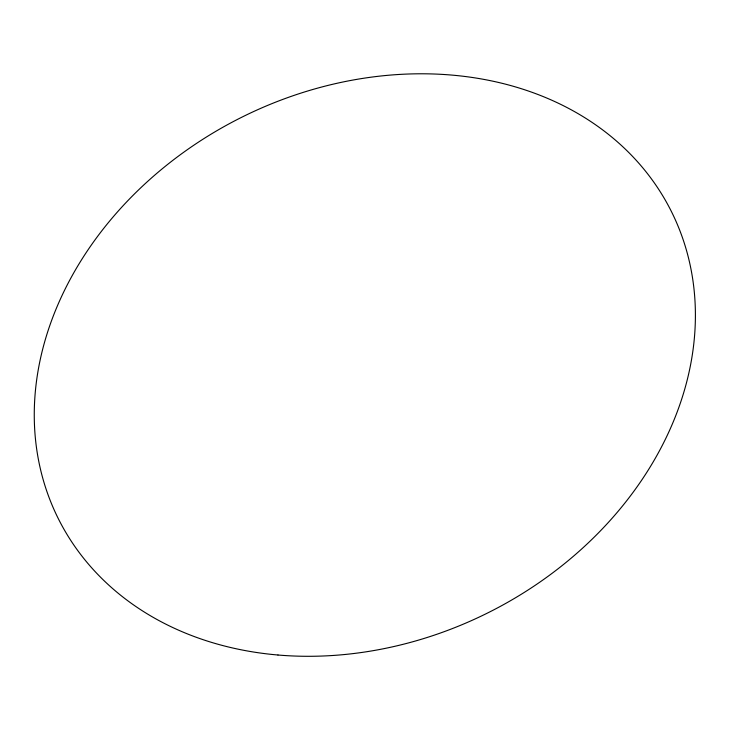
<?xml version="1.0" encoding="UTF-8"?>
<svg xmlns="http://www.w3.org/2000/svg" width="732" height="732" viewBox="0 0 732 732"><rect width="100%" height="100%" fill="white"/><g stroke="black" fill="none" stroke-linecap="round" stroke-linejoin="round"><path stroke-width="1.1" d="M277.977 655.012A342.869 276.687 -26.7 0 0 684.484 243.747A342.869 276.687 -26.7 0 0 132.025 196.368A342.869 276.687 -26.7 0 0 277.977 655.012"/></g></svg>
